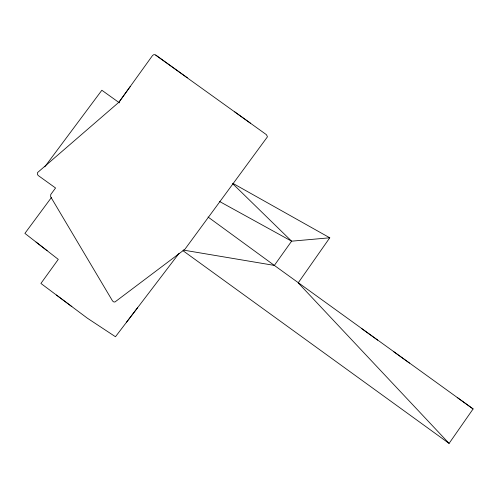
<?xml version="1.0" encoding="UTF-8"?>
<svg xmlns="http://www.w3.org/2000/svg" width="498" height="498" viewBox="0 0 498 498"><rect width="100%" height="100%" fill="white"/><g stroke="black" fill="none" stroke-linecap="round" stroke-linejoin="round"><path stroke-width="0.75" d="M182.99 250.706L449.084 443.413L473.1 408.945L457.201 397.485M232.921 183.376L329.763 237.795L298.209 282.87L449.084 443.413M118.978 102.177L152.506 55.558L153.583 54.736L154.94 54.649L266.355 134.628L267.32 136.39A2.06 2.06 0 0 1 267.258 137.081L184.895 249.286L114.889 302.031L113.532 301.838L112.517 300.916L50.628 196.71L50.746 194.519L55.558 187.989L38.116 175.445L37.394 174.263L37.406 173.105A1.992 1.992 0 0 1 37.68 172.457L118.978 102.177L130.152 86.64M51.605 197.264L24.9 233.381L58.278 259.377L40.911 283.443L87.337 318.172L115.468 336.735L178.987 253.432M44.77 166.842L101.847 90.25L119.458 102.868M126.511 322.243L137.56 307.758M329.763 237.795L291.604 241.181L219.431 201.416M183.283 250.071L274.342 265.409L473.1 408.945M187.366 77.769L155.774 55.029M234.757 111.882L250.556 123.255M361.809 328.717L377.702 340.184M393.601 351.638L409.499 363.104M208.04 217.016L274.342 265.409L291.604 241.181L232.722 183.725M56.392 295.021L71.861 306.6M36.024 242.047L47.154 250.706"/></g></svg>
